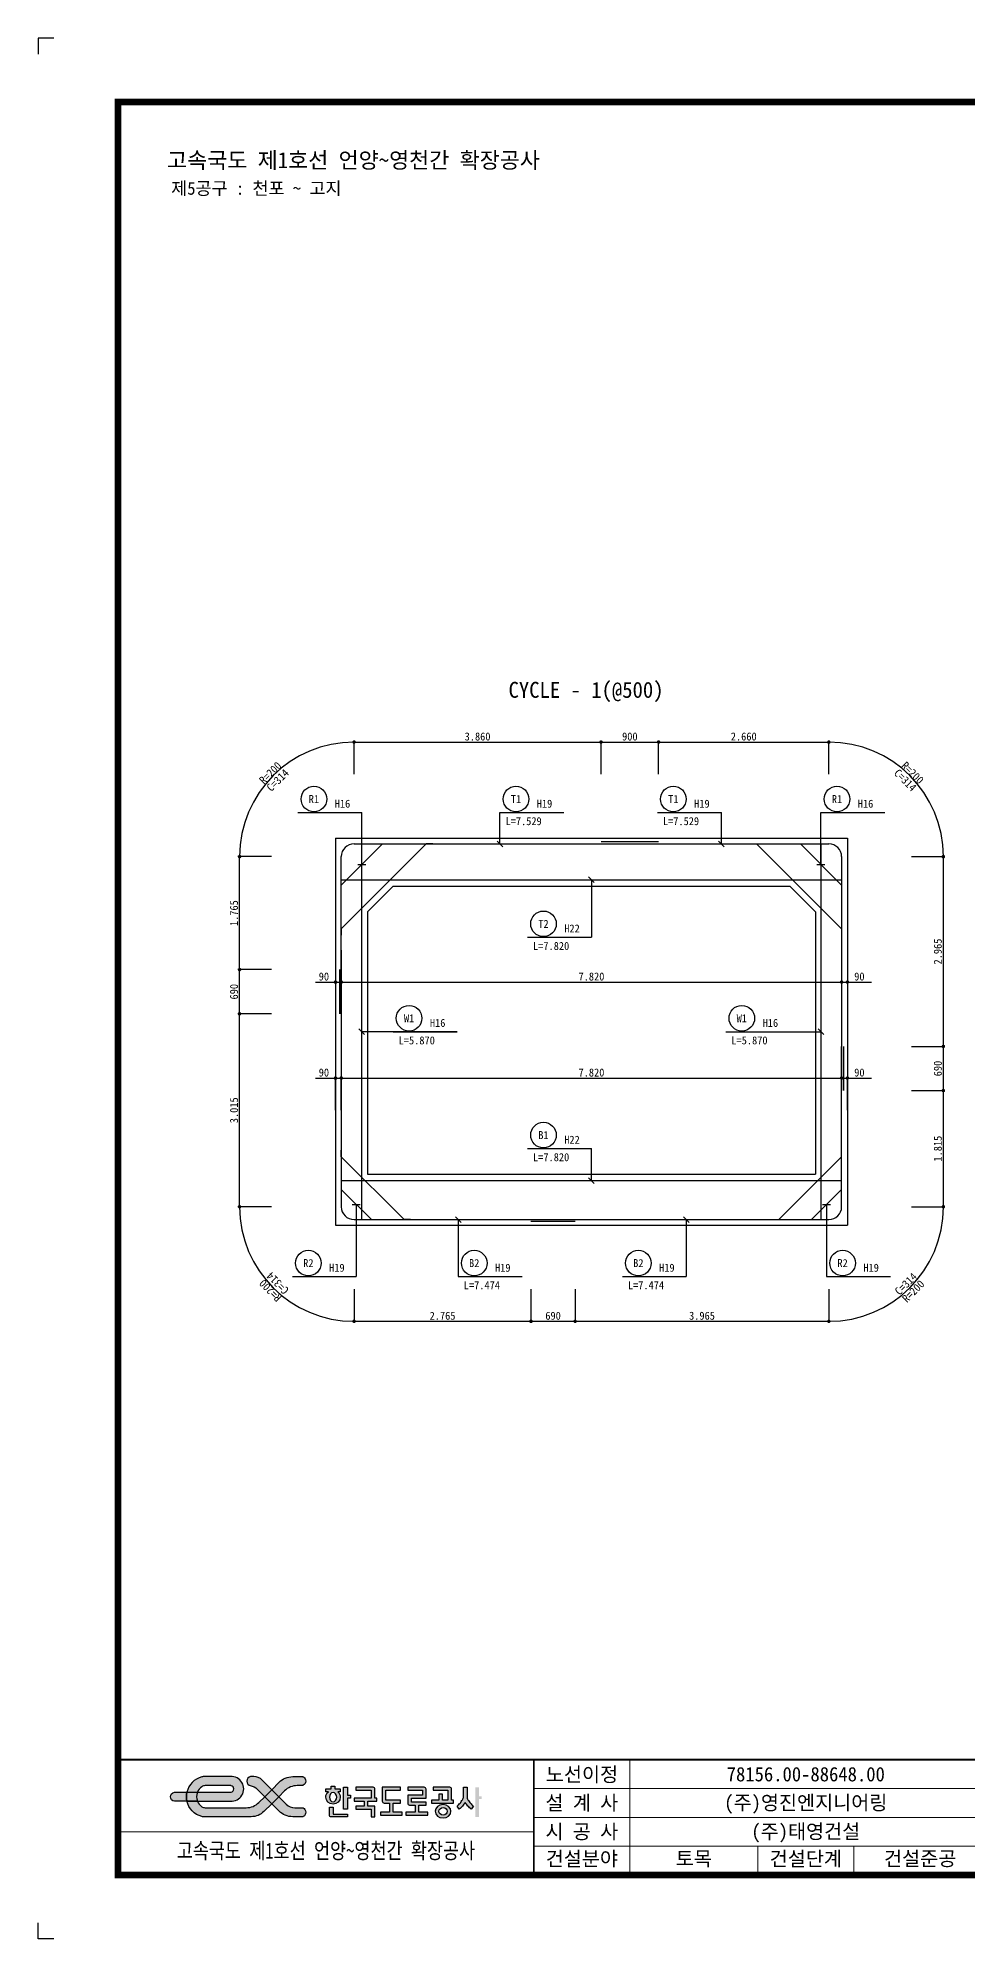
# Model space of a CAD drawing. Header units: millimetres. Extents: x 1373009 to 1415059, y -27555 to 2145.
# Drawn here: x 1373009 to 1387544, y -27555 to 2145 of the extents above; entities that cross this region are included whole.
import ezdxf
from ezdxf.enums import TextEntityAlignment as Align

# ---------------------------------------------------------------- set-up
doc = ezdxf.new("R2010")
doc.units = ezdxf.units.MM
for name, color, linetype in [('CS-CONC-MAJR', 4, 'Continuous'), ('CS-DIML', 1, 'Continuous'), ('CS-DIMT', 3, 'Continuous'), ('CS-MISC', 3, 'Continuous'), ('CS-RBAR-EREC', 6, 'Continuous'), ('CS-RBAR-MAJR', 6, 'Continuous'), ('CS-SYMB-LIN3', 1, 'Continuous'), ('CS-TEXT', 3, 'Continuous'), ('CX-BORD', 3, 'Continuous'), ('CX-BORD-LIN1', 4, 'Continuous'), ('CX-BORD-LIN2', 3, 'Continuous'), ('CX-BORD-TEX2', 7, 'Continuous'), ('CX-BORD-TEX3', 6, 'Continuous'), ('CX-MISC', 2, 'Continuous')]:
    doc.layers.add(name, color=color, linetype=linetype)
doc.styles.add('A_STANDARD', font='DotumChe.ttf')
doc.styles.add('HY울L', font='DotumChe.ttf')
doc.styles.add('TB_TEXT', font='DotumChe.ttf')
doc.styles.add('TB_WMTXT', font='DotumChe.ttf')

# ---------------------------------------------------------------- blocks, each defined once
blk = doc.blocks.new('CXGLOGO-EX흑백')
h = blk.add_hatch(color=256)
h.paths.add_polyline_path([(12.62751094235613, 2.929722186557417), (13.9368577347384, 2.929722186557417, 0.1307849617648099), (14.19642449557114, 2.998798575681949, 0.5686079760781465), (14.23263349965494, 5.183221859397701, 0.1392232935838704), (13.9581907729968, 5.261149990701703), (11.43317010715378, 5.261149990701703, 0.1989123673796241), (7.88820811080587, 3.792778653716674), (5.962135003345992, 1.866705546256785), (7.789912781123938, 0.03892776847906987), (9.30410907077998, 1.553124058134753, -0.198912367379616)])
h.paths.add_polyline_path([(5.962135003346347, -1.78885000929877), (4.134357225567967, 0.03892776847900947), (2.638733131771026, -1.456696325318649, -0.1989123673796836), (-0.684668739806078, -2.833294453742262), (-11.36204881219041, -2.833294453742742, -0.149968192877195), (-12.240743962647, -2.563678008654669, -0.1491631919188299), (-13.39334849004342, -1.136072231520988), (-16.10175388554254, -1.136072231520988, 0.2784029190241507), (-12.27306911128629, -5.129271465237487, 0.06593867059308692), (-11.86520449236982, -5.183294453743216), (0.6208868157490102, -5.183294453742739, 0.198912367379658), (3.944288687325745, -3.806696325319599)])
h.paths.add_polyline_path([(-16.10175388554255, 1.213927768479007), (-19.36564277443144, 1.213927768479007, 0.8888888888888873), (-19.36564277443144, -1.136072231520991), (-16.10175388554254, -1.136072231520988, -0.1111111111111106)])
h.paths.add_polyline_path([(-11.36204881233854, 2.911149990701738), (-4.683161640971832, 2.911149990701997, -0.05755858726109904), (-4.564116577129639, 2.897400306733786, -0.792918256256352), (-4.564116577139849, 1.227677452445754, -0.05755858725611351), (-4.683161640971733, 1.21392776847901), (-13.39334849004398, 1.213927768479618, 0.1939147573995261), (-13.39334849004318, -1.136072231520991), (-4.743420552209216, -1.136072231520991, 1.071754271161691), (-4.743420552209216, 5.261149990701231), (-11.86520449236982, 5.261149990702183, 0.06593867059316338), (-12.27306911128352, 5.207127002196302, 0.2784029190242539), (-16.10175388554237, 1.21392776847981), (-13.39334849004398, 1.213927768479621, -0.1491631919192471), (-12.2407439626433, 2.641533545616181, -0.1499681928522188)])
h = blk.add_hatch(color=256)
h.paths.add_polyline_path([(3.485422644516419, 4.34341790508612, 0.1989123673796671), (1.269821396798442, 5.261149990701703), (0.4788016700130058, 5.261149990701703, 0.8338075771048155), (0.3771781799719207, 2.929722186557356, -0.177326263149743), (2.179867088961466, 1.993417905085643), (4.134357225568095, 0.03892776847887802), (5.962135003345992, 1.866705546256789)])
h.paths.add_polyline_path([(9.744402917729097, -1.915562368126679), (7.789912781123888, 0.03892776847899881), (5.96213500334634, -1.788850009298766), (7.888208110807184, -3.714923116759131, 0.198912367379553), (11.43317010715388, -5.183294453743692), (13.93853492596422, -5.183294453744644, 0.1292187291636897), (14.19530503372277, -5.115808595962658, 0.6043190588004438), (14.12747900538948, -2.886014569746202, 0.1137896329467328), (13.89882244722792, -2.833294453742262), (11.96000416544708, -2.833294453742262, -0.1989123673796783)])
h = blk.add_hatch(color=256)
h.paths.add_polyline_path([(5.962135003345985, 1.866705546256785), (4.134357225568095, 0.03892776847887802), (5.962135003346347, -1.788850009298773), (7.789912781123952, 0.03892776847906987)])
h.paths.add_polyline_path([(-13.39334849004398, 1.213927768479621), (-16.10175388554237, 1.21392776847981, 0.1111111111111885), (-16.10175388554254, -1.136072231520988), (-13.39334849004318, -1.136072231520988, -0.1939147573995261)])
h = blk.add_hatch(color=256)
edge = h.paths.add_edge_path()
edge.add_line((55.90553287691766, 2.4960983163664), (56.85552189184581, 2.496098316366446))
edge.add_line((56.85552189184581, 2.496098316366446), (56.85552189184592, 0.09215457618536149))
edge.add_arc((58.53363057762468, 0.09215457618543929), 1.67810868577876, 180.0000000000026, 195.4083540198517)
edge.add_arc((58.47394244906948, 0.07570436294137084), 1.61619517993231, 195.408354019852, 211.4069923032628)
edge.add_arc((62.72740815851297, 2.672743468727949), 6.599826652904244, 211.4069923032628, 220.884619074014)
edge.add_arc((62.65632922919535, 2.61120635935723), 6.505810537144002, 220.8846190740139, 230.4986055729279)
edge.add_line((58.51800266797031, -2.408736271577236), (57.94523708654083, -3.232545142195342))
edge.add_arc((62.63997685430596, 2.476487192741993), 7.39145666891144, 221.3708019331366, 230.5683267651548, ccw=False)
edge.add_arc((62.86124072826939, 2.671717853347373), 7.686537407580804, 212.5283811307898, 221.3728192081766, ccw=False)
edge.add_arc((49.89982302886737, 2.671711092267167), 7.686526193707074, 318.6271743273925, 327.471625333613, ccw=False)
edge.add_arc((50.12107005378402, 2.476495324059812), 7.391467942165787, 309.4316802638517, 318.62919103786044, ccw=False)
edge.add_line((54.81581768222331, -3.232545142194404), (54.24305210079449, -2.408736271575762))
edge.add_arc((50.16623946446956, 2.548189157142523), 6.418061309895114, 309.4355142588529, 319.1812610942183)
edge.add_arc((49.96136727208684, 2.72553903169074), 6.689032726803259, 319.1787201534786, 328.529668469246)
edge.add_arc((54.2901842034738, 0.07437455166653684), 1.612880450692433, 328.5764598147939, 344.6081938620856)
edge.add_arc((54.23147034857182, 0.09160721386742313), 1.674062617830531, 344.5729121819099, 360.0187337982126)
edge.add_line((55.90553287691779, 0.09215457618600098), (55.90553287691779, 2.4960983163664))
edge = h.paths.add_edge_path()
edge.add_arc((22.07066925838875, -0.0960583075494551), 1.77276644383517, 0.3446861390323761, 51.806537556943795, ccw=False)
edge.add_arc((21.98752086475434, -0.03643316846145372), 1.856528462969702, 268.6390132932114, 358.4888194230754, ccw=False)
edge.add_arc((21.89882706649707, -0.03696230538111067), 1.856011500010981, 181.4952613076245, 271.3769059760447, ccw=False)
edge.add_arc((21.81624874840013, -0.0960910072229415), 1.772833459952195, 128.1945062452658, 179.6542700587555, ccw=False)
edge.add_line((20.72004724334094, 1.297207502441104), (20.04344756338069, 1.297207502441104))
edge.add_line((20.04344756338069, 1.297207502441104), (20.04344756338068, 2.108874533108121))
edge.add_line((20.04344756338068, 2.108874533108121), (21.46843108577289, 2.108874533108121))
edge.add_line((21.46843108577289, 2.108874533108121), (21.4684310857729, 2.754247505206038))
edge.add_line((21.4684310857729, 2.754247505206038), (22.41842010070103, 2.754247505206038))
edge.add_line((22.41842010070103, 2.754247505206038), (22.41842010070103, 2.108874533108121))
edge.add_line((22.41842010070103, 2.108874533108121), (23.84340362309323, 2.108874533108121))
edge.add_line((23.84340362309323, 2.108874533108121), (23.84340362309322, 1.297207502441104))
edge.add_line((23.84340362309322, 1.297207502441104), (23.16680394313298, 1.297207502441104))
h.paths.add_polyline_path([(60.65547795155814, 0.172755616815305), (60.65547795155814, -0.601691949703131), (59.94298619036236, -0.601691949703131), (59.94298619036248, -5.248377348808134), (58.99299717543421, -5.248377348808617), (58.99299717543411, 2.496098316366869), (59.94298619036225, 2.496098316366869), (59.94298619036236, 0.172755616815305)])
edge = h.paths.add_edge_path()
edge.add_line((48.0681235037611, 2.496098316365892), (48.0681235037611, 1.72165074984937))
edge.add_line((48.0681235037611, 1.72165074984937), (51.86807956347353, 1.72165074984937))
edge.add_line((51.86807956347353, 1.72165074984937), (51.86807956347343, -0.8598411385413627))
edge.add_line((51.86807956347343, -0.8598411385413627), (50.44309604108143, -0.8598411385423006))
edge.add_line((50.44309604108143, -0.8598411385423006), (50.44309604108143, 0.6890539944927028))
edge.add_line((50.44309604108143, 0.6890539944927028), (49.4931070261532, 0.6890539944927028))
edge.add_line((49.4931070261532, 0.6890539944927028), (49.49310702615358, -0.8598411385418245))
edge.add_line((49.49310702615358, -0.8598411385418245), (47.59312899629693, -0.8598411385418281))
edge.add_line((47.59312899629693, -0.8598411385418281), (47.59312899629681, -1.634288705059802))
edge.add_line((47.59312899629681, -1.634288705059802), (53.29306308586574, -1.634288705059802))
edge.add_line((53.29306308586574, -1.634288705059802), (53.29306308586574, -0.8598411385413627))
edge.add_line((53.29306308586574, -0.8598411385413627), (52.81806857840155, -0.8598411385413236))
edge.add_line((52.81806857840155, -0.8598411385413236), (52.81806857840178, 1.979799938688487))
edge.add_arc((52.26887129235888, 1.979799938688532), 0.5491972860428973, 359.9999999999953, 400.6008038990672)
edge.add_arc((52.34038266447658, 2.041094338003921), 0.4550119382992583, 40.60080389906705, 89.66109212214847)
edge.add_line((52.3430740709377, 2.496098316366869), (48.0681235037611, 2.496098316367497))
edge = h.paths.add_edge_path()
edge.add_line((41.41820039926384, 2.496098316366869), (41.41820039926394, 1.721650749848898))
edge.add_line((41.41820039926394, 1.721650749848898), (45.21815645897638, 1.721650749848898))
edge.add_line((45.21815645897638, 1.721650749848898), (45.21815645897638, 0.4309048056535367))
edge.add_line((45.21815645897638, 0.4309048056535367), (41.41820039926384, 0.4309048056535367))
edge.add_line((41.41820039926384, 0.4309048056535367), (41.41820039926394, -1.634288705060271))
edge.add_arc((41.96739768530686, -1.634288705060244), 0.5491972860429257, 180.0000000000029, 220.6008038990638)
edge.add_arc((41.89588631318916, -1.695583104375644), 0.4550119382992751, 220.6008038990626, 269.6610921221458)
edge.add_line((41.89319490672801, -2.150587082738607), (43.31817842912, -2.150587082738607))
edge.add_line((43.31817842912, -2.150587082738607), (43.31817842912011, -3.957631404610424))
edge.add_line((43.31817842912011, -3.957631404610424), (40.94320589179998, -3.957631404610424))
edge.add_line((40.94320589179998, -3.957631404610424), (40.94320589179998, -4.732078971128871))
edge.add_line((40.94320589179998, -4.732078971128871), (46.64313998136879, -4.732078971128871))
edge.add_line((46.64313998136879, -4.732078971128871), (46.64313998136893, -3.957631404610897))
edge.add_line((46.64313998136893, -3.957631404610897), (44.26816744404802, -3.957631404609955))
edge.add_line((44.26816744404802, -3.957631404609955), (44.26816744404758, -2.150587082738607))
edge.add_line((44.26816744404758, -2.150587082738607), (46.1681454739045, -2.150587082738134))
edge.add_line((46.1681454739045, -2.150587082738134), (46.1681454739045, -1.376139516220633))
edge.add_line((46.1681454739045, -1.376139516220633), (42.36818941419209, -1.376139516220164))
edge.add_line((42.36818941419209, -1.376139516220164), (42.36818941419209, -0.3435427608644339))
edge.add_line((42.36818941419209, -0.3435427608644339), (46.1681454739045, -0.343542760863965))
edge.add_line((46.1681454739045, -0.343542760863965), (46.16814547390462, 1.979799938688512))
edge.add_arc((45.6189481878617, 1.979799938688539), 0.5491972860429115, 359.9999999999972, 400.6008038990619)
edge.add_arc((45.69045955997943, 2.041094338003941), 0.4550119382992425, 40.60080389906198, 89.6610921221449)
edge.add_line((45.69315096644058, 2.496098316366872), (41.41820039926384, 2.496098316366869))
edge = h.paths.add_edge_path()
edge.add_line((39.51822236940757, 2.496098316366869), (34.76827729476689, 2.496098316366869))
edge.add_line((34.76827729476689, 2.496098316366869), (34.76827729476689, -1.117990327381936))
edge.add_arc((35.31747458080942, -1.117990327381935), 0.5491972860425349, 180, 220.6008038990902)
edge.add_arc((35.24596320869247, -1.179284726696737), 0.4550119382998447, 220.60080389909, 269.6610921221131)
edge.add_line((35.24327180223106, -1.634288705060271), (36.66825532462316, -1.634288705060342))
edge.add_line((36.66825532462316, -1.634288705060342), (36.66825532462363, -3.957631404610424))
edge.add_line((36.66825532462363, -3.957631404610424), (34.29328278730304, -3.957631404610897))
edge.add_line((34.29328278730304, -3.957631404610897), (34.29328278730291, -4.732078971128871))
edge.add_line((34.29328278730291, -4.732078971128871), (39.99321687687187, -4.732078971129809))
edge.add_line((39.99321687687187, -4.732078971129809), (39.99321687687187, -3.957631404610897))
edge.add_line((39.99321687687187, -3.957631404610897), (37.61824433955118, -3.957631404610794))
edge.add_line((37.61824433955118, -3.957631404610794), (37.61824433955128, -1.634288705060271))
edge.add_line((37.61824433955128, -1.634288705060271), (39.5182223694077, -1.634288705059802))
edge.add_line((39.5182223694077, -1.634288705059802), (39.51822236940779, -0.8598411385423006))
edge.add_line((39.51822236940779, -0.8598411385423006), (35.71826630969503, -0.8598411385423006))
edge.add_line((35.71826630969503, -0.8598411385423006), (35.71826630969503, 1.721650749848898))
edge.add_line((35.71826630969503, 1.721650749848898), (39.51822236940745, 1.72165074984937))
edge.add_line((39.51822236940745, 1.72165074984937), (39.51822236940745, 2.496098316366869))
edge = h.paths.add_edge_path()
edge.add_line((31.9183102499825, -5.248377348808617), (32.86829926491062, -5.248377348808617))
edge.add_line((32.86829926491062, -5.248377348808617), (32.86829926491062, -2.408736271577304))
edge.add_line((32.86829926491062, -2.408736271577304), (30.96832123505435, -2.408736271577304))
edge.add_line((30.96832123505435, -2.408736271577304), (30.96832123505409, -1.117990327381936))
edge.add_line((30.96832123505409, -1.117990327381936), (33.34329377237469, -1.117990327381936))
edge.add_line((33.34329377237469, -1.117990327381936), (33.34329377237468, -0.343542760863965))
edge.add_line((33.34329377237468, -0.343542760863965), (32.86829926491062, -0.343542760863965))
edge.add_line((32.86829926491062, -0.343542760863965), (32.86829926491062, 1.979799938688512))
edge.add_arc((32.31910197886764, 1.979799938688512), 0.5491972860429826, 359.9999999999999, 400.6008038990593)
edge.add_arc((32.39061335098545, 2.041094338003989), 0.4550119382991955, 40.60080389905918, 89.66109212214754)
edge.add_line((32.39330475744659, 2.496098316366872), (27.88085693653791, 2.496098316366869))
edge.add_line((27.88085693653791, 2.496098316366869), (27.8808569365377, 1.721650749848898))
edge.add_line((27.8808569365377, 1.721650749848898), (31.9183102499825, 1.72165074984937))
edge.add_line((31.9183102499825, 1.72165074984937), (31.9183102499825, -0.343542760863965))
edge.add_line((31.9183102499825, -0.343542760863965), (27.40586242907364, -0.343542760863965))
edge.add_line((27.40586242907364, -0.343542760863965), (27.40586242907364, -1.11799032738147))
edge.add_line((27.40586242907364, -1.11799032738147), (30.01833222012621, -1.117990327381936))
edge.add_line((30.01833222012621, -1.117990327381936), (30.01833222012621, -2.408736271577773))
edge.add_line((30.01833222012621, -2.408736271577773), (27.88085693653782, -2.408736271577773))
edge.add_line((27.88085693653782, -2.408736271577773), (27.88085693653781, -3.183183838095275))
edge.add_line((27.88085693653781, -3.183183838095275), (31.9183102499825, -3.183183838095275))
edge.add_line((31.9183102499825, -3.183183838095275), (31.9183102499825, -5.248377348808617))
edge = h.paths.add_edge_path()
edge.add_line((25.7433816529495, -5.248377348808617), (21.46843108577295, -5.248377348808141))
edge.add_arc((21.468431085773, -4.799179719589938), 0.4491976292182027, 220.2618960212232, 269.9999999999932, ccw=False)
edge.add_arc((21.55155841230061, -4.728777609424231), 0.5581315978937866, 180.3389078778467, 220.2618960212236, ccw=False)
edge.add_arc((195.5622497713534, -3.699482215773768), 174.5718671369681, 179.6610921221531, 180.3389078778465, ccw=False)
edge.add_line((20.99343657830883, -2.66688546041647), (21.94342559323697, -2.66688546041647))
edge.add_line((21.94342559323697, -2.66688546041647), (21.94342559323697, -4.473929782290639))
edge.add_line((21.94342559323697, -4.473929782290639), (25.7433816529495, -4.473929782290639))
edge.add_line((25.7433816529495, -4.473929782290639), (25.7433816529495, -5.248377348808617))
edge = h.paths.add_edge_path(flags=16)
edge.add_ellipse((50.60385872541271, -3.769494308227308), major_axis=(-1.110875729177891, 2.868103891292178e-14), ratio=0.8665097612807381, start_angle=0, end_angle=360)
edge = h.paths.add_edge_path()
edge.add_ellipse((50.60385872364095, -3.769494308227308), major_axis=(2.060740712415878, 5.91535299055294e-14), ratio=0.8429164421096037, start_angle=0, end_angle=360, ccw=False)
h.paths.add_polyline_path([(26.4558734141455, 0.4309048056535367), (26.4558734141455, -0.343542760863965), (25.74338165294929, -0.343542760863965), (25.7433816529494, -3.183183838095275), (24.67464401115513, -3.183183838094806), (24.67464401115513, 2.496098316366869), (25.7433816529494, 2.496098316366869), (25.7433816529495, 0.4309048056535367)])
edge = h.paths.add_edge_path(flags=16)
edge.add_ellipse((21.94342559323697, -0.08539357202479891), major_axis=(7.44215483547632e-15, 1.223429116448234), ratio=0.7764969806228509, start_angle=0, end_angle=360, ccw=False)
for points in [[(-11.36204881219097, 2.911149990702945, 0.149968192828432), (-12.24074396240013, 2.64153354578092, 0.1491631919431257), (-13.39334849004398, 1.213927768479618, 0.1939147573995262), (-13.39334849004318, -1.136072231520991), (-4.743420552209216, -1.136072231520991, 1.071754271161691), (-4.743420552209216, 5.261149990701231), (-11.86520449236982, 5.261149990702183, 0.06593867059316338), (-12.27306911128352, 5.207127002196302, 0.2784029190242541), (-16.10175388554237, 1.213927768479806), (-13.39334849004398, 1.213927768479618), (-4.683161640971733, 1.21392776847901, 0.0575585872562081), (-4.564116577139657, 1.227677452445796, 0.7929182562611419), (-4.564116577139643, 2.897400306736131, 0.05755858725616377), (-4.683161640971832, 2.911149990701997), (-11.36204881234111, 2.911149990701738)], [(0.3771781799714518, 2.929722186557417, -0.1773262631497835), (2.179867088961458, 1.993417905085646), (4.134357225568095, 0.03892776847887802), (5.962135003345992, 1.866705546256785), (3.485422644516419, 4.34341790508612, 0.1989123673796582), (1.269821396798548, 5.261149990701703), (0.4788016700130058, 5.261149990701703, 0.8714196092937034), (0.4788016700130058, 2.911149990701706)], [(23.16680394313298, 1.297207502441104, -0.228396255599462), (23.84340362309322, -0.0853935720248451, -0.4134459869151131), (21.94342559323628, -1.892437893898972, -0.4136086650538482), (20.04344756338071, -0.08539357202475273, -0.2283866715627258), (20.72004724334094, 1.297207502441104), (20.04344756338069, 1.297207502441104), (20.04344756338068, 2.108874533108121), (21.46843108577289, 2.108874533108121), (21.4684310857729, 2.754247505206038), (22.41842010070103, 2.754247505206038), (22.41842010070103, 2.108874533108121), (23.84340362309323, 2.108874533108121), (23.84340362309322, 1.297207502441104), (23.16680394313298, 1.297207502441104)], [(31.9183102499825, -5.248377348808617), (32.86829926491062, -5.248377348808617), (32.86829926491062, -2.408736271577304), (30.96832123505435, -2.408736271577304), (30.96832123505409, -1.117990327381936), (33.34329377237469, -1.117990327381936), (33.34329377237468, -0.343542760863965), (32.86829926491062, -0.343542760863965), (32.86829926491062, 1.979799938688512, 0.1790312441150617), (32.73608670557006, 2.337209223254376, 0.2173967572259796), (32.39330475744659, 2.496098316366872), (27.88085693653791, 2.496098316366869), (27.8808569365377, 1.721650749848898), (31.9183102499825, 1.72165074984937), (31.9183102499825, -0.343542760863965), (27.40586242907364, -0.343542760863965), (27.40586242907364, -1.11799032738147), (30.01833222012621, -1.117990327381936), (30.01833222012621, -2.408736271577773), (27.88085693653782, -2.408736271577773), (27.88085693653781, -3.183183838095275), (31.9183102499825, -3.183183838095275), (31.9183102499825, -5.248377348808617)], [(39.51822236940757, 2.496098316366869), (34.76827729476689, 2.496098316366869), (34.76827729476689, -1.117990327381936, 0.179031244115201), (34.90048985410753, -1.475399611947733, 0.2173967572256811), (35.24327180223106, -1.634288705060271), (36.66825532462316, -1.634288705060342), (36.66825532462363, -3.957631404610424), (34.29328278730304, -3.957631404610897), (34.29328278730291, -4.732078971128871), (39.99321687687187, -4.732078971129809), (39.99321687687187, -3.957631404610897), (37.61824433955118, -3.957631404610794), (37.61824433955128, -1.634288705060271), (39.5182223694077, -1.634288705059802), (39.51822236940779, -0.8598411385423006), (35.71826630969503, -0.8598411385423006), (35.71826630969503, 1.721650749848898), (39.51822236940745, 1.72165074984937), (39.51822236940745, 2.496098316366869)], [(41.41820039926384, 2.496098316366869), (41.41820039926394, 1.721650749848898), (45.21815645897638, 1.721650749848898), (45.21815645897638, 0.4309048056535367), (41.41820039926384, 0.4309048056535367), (41.41820039926394, -1.634288705060271, 0.1790312441150686), (41.55041295860451, -1.991697989626104, 0.2173967572259559), (41.89319490672801, -2.150587082738607), (43.31817842912, -2.150587082738607), (43.31817842912011, -3.957631404610424), (40.94320589179998, -3.957631404610424), (40.94320589179998, -4.732078971128871), (46.64313998136879, -4.732078971128871), (46.64313998136893, -3.957631404610897), (44.26816744404802, -3.957631404609955), (44.26816744404758, -2.150587082738607), (46.1681454739045, -2.150587082738134), (46.1681454739045, -1.376139516220633), (42.36818941419209, -1.376139516220164), (42.36818941419209, -0.3435427608644339), (46.1681454739045, -0.343542760863965), (46.16814547390462, 1.979799938688512, 0.1790312441150869), (46.03593291456406, 2.337209223254376, 0.2173967572259547), (45.69315096644058, 2.496098316366872), (41.41820039926384, 2.496098316366869)], [(48.0681235037611, 2.496098316365892), (48.0681235037611, 1.72165074984937), (51.86807956347353, 1.72165074984937), (51.86807956347343, -0.8598411385413627), (50.44309604108143, -0.8598411385423006), (50.44309604108143, 0.6890539944927028), (49.4931070261532, 0.6890539944927028), (49.49310702615358, -0.8598411385418245), (47.59312899629693, -0.8598411385418281), (47.59312899629681, -1.634288705059802), (53.29306308586574, -1.634288705059802), (53.29306308586574, -0.8598411385413627), (52.81806857840155, -0.8598411385413236), (52.81806857840178, 1.979799938688487, 0.179031244115118), (52.68585601906119, 2.337209223254398, 0.2173967572259479), (52.3430740709377, 2.496098316366869), (48.0681235037611, 2.496098316367497)], [(55.90553287691766, 2.4960983163664), (56.85552189184581, 2.496098316366446), (56.85552189184592, 0.09215457618536149, 0.0673331086834034), (56.9158386985025, -0.3537133382605546, 0.06992084128346215), (57.09454053805489, -0.7665172394446813, 0.04137753804791307), (57.73774645661189, -1.647093096347959, 0.04197355301566234), (58.51800266797031, -2.408736271577236), (57.94523708654083, -3.232545142195342, -0.04015333159213054), (57.09307314020015, -2.408744723435024, -0.0386103102765588), (56.38052738438178, -1.461466375851227, -0.03861036677333588), (55.66798162856324, -2.408744723434765, -0.04015327015359547), (54.81581768222331, -3.232545142194404), (54.24305210079449, -2.408736271575762, 0.04254949277045509), (55.0233083121517, -1.64709309634749, 0.04082386527700423), (55.66651423070869, -0.7665172394442124, 0.07006595625911516), (55.8452160702611, -0.3537133382600786, 0.06749733491456367), (55.90553287691779, 0.09215457618600098), (55.90553287691779, 2.4960983163664)], [(25.7433816529495, -5.248377348808617), (21.46843108577295, -5.248377348808141, -0.22049606497067), (21.12564913764939, -5.089488255695642, -0.1759805261046493), (20.99343657830882, -4.732078971129866, -0.002957537787864401), (20.99343657830883, -2.66688546041647), (21.94342559323697, -2.66688546041647), (21.94342559323697, -4.473929782290639), (25.7433816529495, -4.473929782290639), (25.7433816529495, -5.248377348808617)]]:
    blk.add_lwpolyline(points, format="xyb")
for points in [[(14.19642449558027, 2.998798575687182, -0.1307849617699337), (13.9368577347384, 2.929722186557417), (12.62751094235613, 2.929722186557417, 0.1989123673796159), (9.30410907077998, 1.553124058134753), (7.789912781123881, 0.03892776847900592), (5.962135003346269, 1.866705546257062), (7.88820811080587, 3.792778653716674, -0.198912367379624), (11.43317010715378, 5.261149990701703), (13.9581907729968, 5.261149990701703, -0.1392232934978381), (14.23263349950496, 5.183221859490345, -0.5686079761212879)], [(-19.36564277443144, -1.136072231520991, -0.8888888888888888), (-19.36564277443144, 1.213927768479007), (-16.10175388554255, 1.213927768479007, 0.1111111111111495), (-16.10175388554254, -1.136072231520988)], [(-16.10175388554237, 1.21392776847981), (-13.39334849004398, 1.213927768479621, 0.1939147573995262), (-13.39334849004318, -1.136072231520988), (-16.10175388554254, -1.136072231520988, -0.1111111111111495)], [(5.962135003346347, -1.78885000929877), (3.944288687325745, -3.806696325319599, -0.198912367379658), (0.6208868157490102, -5.183294453742739), (-11.86520449236982, -5.183294453743216, -0.0659386705931795), (-12.27306911128685, -5.129271465237338, -0.2784029190241215), (-16.10175388554254, -1.136072231520991), (-13.39334849004342, -1.136072231520991, 0.1491631919431261), (-12.24074396239957, -2.563678008822297, 0.1499681928284316), (-11.36204881219041, -2.833294453742742), (-0.684668739806078, -2.833294453742262, 0.1989123673796836), (2.638733131771026, -1.456696325318649), (4.134357225567967, 0.03892776847900947)], [(7.789912781123881, 0.03892776847900592), (9.744402917729097, -1.915562368126679, 0.1989123673796783), (11.96000416544708, -2.833294453742262), (13.89882244722792, -2.833294453742262, -0.1137896330351633), (14.12747900555343, -2.886014569826049, -0.6043190587532347), (14.19530503371573, -5.115808595966634, -0.1292187291597539), (13.93853492596422, -5.183294453744644), (11.43317010715388, -5.183294453743692, -0.198912367379553), (7.888208110807184, -3.714923116759131), (5.962135003346347, -1.78885000929877)]]:
    blk.add_lwpolyline(points, format="xyb", close=True)
blk.add_lwpolyline([(5.962135003345992, 1.866705546256785), (7.789912781123945, 0.03892776847906987), (5.962135003346347, -1.78885000929877), (4.134357225568095, 0.03892776847887802), (5.962135003345992, 1.866705546256785)])
blk.add_lwpolyline([(26.4558734141455, 0.4309048056535367), (26.4558734141455, -0.343542760863965), (25.74338165294929, -0.343542760863965), (25.7433816529494, -3.183183838095275), (24.67464401115513, -3.183183838094806), (24.67464401115513, 2.496098316366869), (25.7433816529494, 2.496098316366869), (25.7433816529495, 0.4309048056535367)], close=True)
at = {"extrusion": (0, 0, -1)}
blk.add_ellipse((21.94342559323697, -0.08539357202479891), major_axis=(7.44215483547632e-15, 1.223429116448234), ratio=0.7764969806228509, start_param=3.141592653589785, end_param=9.424777960769372, dxfattribs=at)
blk.add_ellipse((50.60385872364095, -3.769494308227308), major_axis=(2.060740712415878, 5.91535299055294e-14), ratio=0.8429164421096037, dxfattribs=at)
blk.add_ellipse((50.60385872541271, -3.769494308227308), major_axis=(-1.110875729177891, 2.868103891292178e-14), ratio=0.8665097612807381)
blk = doc.blocks.new('CXBLKA1-KHCA')
at = {"layer": 'CX-BORD-LIN1', "const_width": 0.4000000000001137}
blk.add_lwpolyline([(808.146075513037, 1279.539204905498), (648.9460755129918, 1279.539204905499), (648.9460755129918, 1390.33920490553), (808.146075513037, 1390.33920490553)], close=True, dxfattribs=at)
at = {"layer": 'CX-BORD-LIN1'}
for points, const_width in [([(808.146075513037, 1286.739204905501), (648.9460755129918, 1286.7392049055)], 0.1200000000000341), ([(674.9460755129992, 1279.539204905499), (674.9460755129992, 1286.739204905501)], 0.1200000000000341), ([(680.9460755130009, 1279.539204905499), (680.9460755130009, 1286.739204905501)], 0.06000000000001705)]:
    blk.add_lwpolyline(points, dxfattribs=dict(at, const_width=const_width))
at = {"layer": 'CX-BORD-LIN2', "const_width": 0.06000000000001705}
for points in [[(702.9460755130071, 1284.9392049055), (674.9460755129992, 1284.9392049055)], [(702.9460755130071, 1283.1392049055), (674.9460755129992, 1283.1392049055)], [(674.9460755129992, 1282.239204905499), (648.9460755129918, 1282.239204905499)], [(702.9460755130071, 1281.339204905499), (674.9460755129992, 1281.339204905499)], [(688.9460755130032, 1279.539204905499), (688.9460755130032, 1281.339204905499)], [(694.9460755130049, 1279.539204905499), (694.9460755130049, 1281.339204905499)]]:
    blk.add_lwpolyline(points, dxfattribs=at)
at = {"layer": 'CX-MISC'}
for points in [[(644.9456755089922, 1394.339204905531), (643.9460755129903, 1394.339204905531), (643.9460755129903, 1393.339604909529)], [(644.9456755089923, 1275.539204905498), (643.9460755129903, 1275.539204905498), (643.9460755129903, 1276.5388049015)]]:
    blk.add_lwpolyline(points, dxfattribs=at)
at = {"layer": 'CX-MISC', "xscale": 0.2400000000001228, "yscale": 0.2400000000001228, "zscale": 0.2000000000000568}
blk.add_blockref('CXGLOGO-EX흑백', (657.1243224314161, 1284.422337873717), dxfattribs=at)
at = {"layer": 'CX-BORD-LIN1', "style": 'TB_TEXT'}
for tag, height, p in [('TR_RNUM5', 0.6000000000001705, (705.9670988366472, 1286.066517571373)), ('TR_RDAT5', 0.700000000000199, (712.4460755130099, 1286.1392049055)), ('TR_DGN5', 0.700000000000199, (739.1697663565694, 1286.1392049055)), ('TR_CHK5', 0.700000000000199, (747.1697663565717, 1286.1392049055)), ('TR_APP5', 0.700000000000199, (755.169766356574, 1286.139204905501)), ('TR_RNUM4', 0.6000000000001705, (705.9670988366472, 1284.866517571373)), ('TR_RDAT4', 0.700000000000199, (712.4460755130099, 1284.9392049055)), ('TR_DGN4', 0.700000000000199, (739.1697663565694, 1284.9392049055)), ('TR_CHK4', 0.700000000000199, (747.1697663565717, 1284.9392049055)), ('TR_APP4', 0.700000000000199, (755.169766356574, 1284.9392049055)), ('TR_RNUM3', 0.6000000000001705, (705.9670988366472, 1283.666517571373)), ('TR_RDAT3', 0.700000000000199, (712.4460755130099, 1283.7392049055)), ('TR_DGN3', 0.700000000000199, (739.1697663565694, 1283.7392049055)), ('TR_CHK3', 0.700000000000199, (747.1697663565717, 1283.7392049055)), ('TR_APP3', 0.700000000000199, (755.169766356574, 1283.7392049055)), ('TR_RNUM2', 0.6000000000001705, (705.9670988366472, 1282.466517571372)), ('TR_RDAT2', 0.700000000000199, (712.4460755130099, 1282.5392049055)), ('TR_DGN2', 0.700000000000199, (739.1697663565694, 1282.5392049055)), ('TR_CHK2', 0.700000000000199, (747.1697663565717, 1282.5392049055)), ('TR_APP2', 0.700000000000199, (755.169766356574, 1282.5392049055)), ('TR_RNUM1', 0.6000000000001705, (705.9670988366472, 1281.266517571372)), ('TR_RDAT1', 0.700000000000199, (712.4460755130099, 1281.339204905499)), ('TR_DGN1', 0.700000000000199, (739.1697663565694, 1281.339204905499)), ('TR_CHK1', 0.700000000000199, (747.1697663565717, 1281.339204905499)), ('TR_APP1', 0.700000000000199, (755.169766356574, 1281.339204905499))]:
    blk.add_attdef(tag, text='', height=height, dxfattribs=at).set_placement(p, align=Align.MIDDLE_CENTER)
for tag, p in [('TR_RCON5', (717.406738274658, 1286.1392049055)), ('TR_RCON4', (717.406738274658, 1284.9392049055)), ('TR_RCON3', (717.406738274658, 1283.7392049055)), ('TR_RCON2', (717.406738274658, 1282.5392049055)), ('TR_RCON1', (717.406738274658, 1281.339204905499))]:
    blk.add_attdef(tag, text='', height=0.700000000000199, dxfattribs=at).set_placement(p, align=Align.MIDDLE_LEFT)
at = {"layer": 'CX-BORD-LIN2', "style": 'TB_TEXT'}
blk.add_attdef('TD_VERSION', text='', height=0.6000000000001705, rotation=90, dxfattribs=at).set_placement((809.0460753941285, 1289.142184747926), align=Align.MIDDLE_CENTER)
at = {"layer": 'CX-BORD-TEX2', "style": 'TB_WMTXT'}
for tag, height, p in [('TB_CNAME', 1.000000000000284, (652.0150287904328, 1385.905687535114)), ('TB_CSCOP', 0.8000000000002273, (652.2729890236251, 1384.305687535113))]:
    blk.add_attdef(tag, text='', height=height, dxfattribs=at).set_placement(p, align=Align.BOTTOM_LEFT)
at = {"layer": 'CX-BORD-TEX2', "style": 'HY울L'}
for tag, height, p in [('TB_MTITIL', 2.000000000000568, (728.5460755130143, 1386.204487617653)), ('TB_STITL', 1.400000000000398, (728.5460755130143, 1383.204487617652))]:
    blk.add_attdef(tag, text='', height=height, dxfattribs=at).set_placement(p, align=Align.MIDDLE_CENTER)
at = {"layer": 'CX-BORD-TEX3', "style": 'TB_TEXT'}
for s, p in [('노선이정', (677.9528458842294, 1285.830396385619)), ('설 계 사', (677.946075513, 1284.056713779686)), ('시 공 사', (677.946075513, 1282.257751498446)), ('건설분야', (677.946075513, 1280.564208962735)), ('건설단계', (691.946075513004, 1280.564208962735))]:
    blk.add_text(s, height=0.900000000000256, dxfattribs=at).set_placement(p, align=Align.MIDDLE)
for tag, height, p in [('TD_LNDST', 0.900000000000256, (691.946075513004, 1285.8392049055)), ('TD_DSECT', 0.900000000000256, (770.0460755130262, 1285.839204905501)), ('TD_DDIST', 0.900000000000256, (779.846075513029, 1285.839204905501)), ('TD_DNAME_TOP', 0.900000000000256, (799.9460755130347, 1285.130607170454)), ('TD_DCOMP', 0.900000000000256, (691.946075513004, 1284.056713779686)), ('TD_CSECT', 0.900000000000256, (770.0460755130262, 1284.0392049055)), ('TD_CDIST', 0.900000000000256, (779.846075513029, 1284.0392049055)), ('TD_DNAME_MAIN', 0.900000000000256, (799.9460755130347, 1283.83382407401)), ('TD_CCOMP', 0.900000000000256, (691.946075513004, 1282.257751498446)), ('TD_HSCAL', 0.900000000000256, (773.1228972721381, 1282.288881444349)), ('TD_VSCAL', 0.900000000000256, (780.3183676578603, 1282.288881444349)), ('TD_DNAME_BOT', 0.6000000000001705, (799.9460755130347, 1282.588993514419)), ('TD_CNAME', 1.000000000000284, (661.9460755129954, 1281.058332968857)), ('TD_FIELD', 0.900000000000256, (684.946075513002, 1280.564208962735)), ('TD_CSTEP', 0.900000000000256, (699.0948755130061, 1280.564208962735)), ('TD_DWGCODE', 0.900000000000256, (776.3460755130279, 1280.497365653839)), ('TD_DWGNO', 0.900000000000256, (799.9460755130347, 1280.53953958196))]:
    blk.add_attdef(tag, text='', height=height, dxfattribs=at).set_placement(p, align=Align.MIDDLE_CENTER)

msp = doc.modelspace()

# ---------------------------------------------------------------- linework, layer by layer
at = {"layer": 'CS-CONC-MAJR'}
for p, q in [((1377659.290339237, -10354.61857603766), (1378159.290339237, -10354.61857603766)), ((1377659.290339237, -10354.61857603766), (1377659.290339237, -16404.61857603766)), ((1378159.290339237, -10354.61857603766), (1385159.290339237, -10354.61857603766)), ((1385159.290339237, -10354.61857603766), (1385659.290339237, -10354.61857603766)), ((1385659.290339237, -10354.61857603766), (1385659.290339237, -16404.61857603766)), ((1378159.290339237, -11504.61857603766), (1378559.290339237, -11104.61857603766)), ((1378559.290339237, -11104.61857603766), (1384759.290339237, -11104.61857603766)), ((1385159.290339237, -11504.61857603766), (1384759.290339237, -11104.61857603766)), ((1378159.290339237, -11504.61857603766), (1378159.290339237, -15604.61857603766)), ((1385159.290339237, -11504.61857603766), (1385159.290339237, -15604.61857603766)), ((1378159.290339237, -15604.61857603766), (1385159.290339237, -15604.61857603766)), ((1377659.290339237, -16404.61857603766), (1378159.290339237, -16404.61857603766)), ((1378159.290339237, -16404.61857603766), (1385159.290339237, -16404.61857603766)), ((1385159.290339237, -16404.61857603766), (1385659.290339237, -16404.61857603766))]:
    msp.add_line(p, q, dxfattribs=at)
at = {"layer": 'CS-DIML'}
for p, q in [((1377949.290339237, -9354.618576037661), (1377949.290339237, -8829.618576037661)), ((1377949.290339237, -8854.618576037661), (1381809.290339237, -8854.618576037661)), ((1381809.290339237, -9354.618576037661), (1381809.290339237, -8829.618576037661)), ((1381809.290339237, -8854.618576037661), (1382709.290339237, -8854.618576037661)), ((1382709.290339237, -9354.618576037661), (1382709.290339237, -8829.618576037661)), ((1382709.290339237, -8854.618576037661), (1385369.290339237, -8854.618576037661)), ((1385369.290339237, -9354.618576037661), (1385369.290339237, -8829.618576037661)), ((1378071.790339237, -10767.11857603766), (1378071.790339237, -9954.618576037661)), ((1380229.290339237, -10444.61857603766), (1380229.290339237, -9954.618576037661)), ((1383689.290339237, -10444.61857603766), (1383689.290339237, -9954.618576037661)), ((1385246.790339237, -10767.11857603766), (1385246.790339237, -9954.618576037661)), ((1376659.290339237, -10644.61857603766), (1376134.290339237, -10644.61857603766)), ((1376159.290339237, -12409.61857603766), (1376159.290339237, -10644.61857603766)), ((1386659.290339237, -10644.61857603766), (1387184.290339237, -10644.61857603766)), ((1387159.290339237, -13609.61857603766), (1387159.290339237, -10644.61857603766)), ((1381659.290339237, -11004.61857603766), (1381659.290339237, -11904.61857603766)), ((1377659.290339237, -12104.61857603766), (1377659.290339237, -12629.61857603766)), ((1377749.290339237, -12104.61857603766), (1377749.290339237, -12629.61857603766)), ((1385569.290339237, -12104.61857603766), (1385569.290339237, -12629.61857603766)), ((1385659.290339237, -12104.61857603766), (1385659.290339237, -12629.61857603766)), ((1376659.290339237, -12409.61857603766), (1376134.290339237, -12409.61857603766)), ((1376159.290339237, -13099.61857603766), (1376159.290339237, -12409.61857603766)), ((1377346.790339237, -12604.61857603766), (1377659.290339237, -12604.61857603766)), ((1377659.290339237, -12604.61857603766), (1377749.290339237, -12604.61857603766)), ((1377749.290339237, -12604.61857603766), (1385569.290339237, -12604.61857603766)), ((1385569.290339237, -12604.61857603766), (1385659.290339237, -12604.61857603766)), ((1385659.290339237, -12604.61857603766), (1386034.290339237, -12604.61857603766)), ((1376659.290339237, -13099.61857603766), (1376134.290339237, -13099.61857603766)), ((1376159.290339237, -16114.61857603766), (1376159.290339237, -13099.61857603766)), ((1379559.290339237, -13379.61857603766), (1378069.290339237, -13379.61857603766)), ((1383759.290339237, -13379.61857603766), (1385249.290339237, -13379.61857603766)), ((1386659.290339237, -13609.61857603766), (1387184.290339237, -13609.61857603766)), ((1387159.290339237, -14299.61857603766), (1387159.290339237, -13609.61857603766)), ((1377346.790339237, -14104.61857603766), (1377659.290339237, -14104.61857603766)), ((1377659.290339237, -14604.61857603766), (1377659.290339237, -14079.61857603766)), ((1377659.290339237, -14104.61857603766), (1377749.290339237, -14104.61857603766)), ((1377749.290339237, -14604.61857603766), (1377749.290339237, -14079.61857603766)), ((1377749.290339237, -14104.61857603766), (1385569.290339237, -14104.61857603766)), ((1385569.290339237, -14604.61857603766), (1385569.290339237, -14079.61857603766)), ((1385569.290339237, -14104.61857603766), (1385659.290339237, -14104.61857603766)), ((1385659.290339237, -14604.61857603766), (1385659.290339237, -14079.61857603766)), ((1385659.290339237, -14104.61857603766), (1386034.290339237, -14104.61857603766)), ((1386659.290339237, -14299.61857603766), (1387184.290339237, -14299.61857603766)), ((1387159.290339237, -16114.61857603766), (1387159.290339237, -14299.61857603766)), ((1381659.290339237, -15704.61857603766), (1381659.290339237, -15204.61857603766)), ((1376659.290339237, -16114.61857603766), (1376134.290339237, -16114.61857603766)), ((1377984.290339237, -16079.61857603766), (1377984.290339237, -17204.61857603766)), ((1379576.790339237, -16314.61857603766), (1379576.790339237, -17204.61857603766)), ((1383141.790339237, -16314.61857603766), (1383141.790339237, -17204.61857603766)), ((1385334.290339237, -16079.61857603766), (1385334.290339237, -17204.61857603766)), ((1386659.290339237, -16114.61857603766), (1387184.290339237, -16114.61857603766)), ((1377949.290339237, -17404.61857603766), (1377949.290339237, -17929.61857603766)), ((1380714.290339237, -17404.61857603766), (1380714.290339237, -17929.61857603766)), ((1381404.290339237, -17404.61857603766), (1381404.290339237, -17929.61857603766)), ((1385369.290339237, -17404.61857603766), (1385369.290339237, -17929.61857603766)), ((1377949.290339237, -17904.61857603766), (1380714.290339237, -17904.61857603766)), ((1380714.290339237, -17904.61857603766), (1381404.290339237, -17904.61857603766)), ((1381404.290339237, -17904.61857603766), (1385369.290339237, -17904.61857603766))]:
    msp.add_line(p, q, dxfattribs=at)
for centre, start, end in [((1377949.290339237, -10644.61857603766), 90, 180), ((1385369.290339237, -10644.61857603766), 0, 90), ((1377949.290339237, -16114.61857603766), 180, 270), ((1385369.290339237, -16114.61857603766), 270, 0)]:
    msp.add_arc(centre, 1790, start, end, dxfattribs=at)
at = {"layer": 'CS-MISC'}
for p, q in [((1380185.096089237, -10400.42447603766), (1380273.484439237, -10488.81267603766)), ((1383645.096089237, -10400.42447603766), (1383733.484439237, -10488.81267603766)), ((1378009.290337574, -10767.11868210364), (1378134.290234833, -10767.1185760377)), ((1381615.096089237, -10960.42447603766), (1381703.484439237, -11048.81267603766)), ((1385184.290337574, -10767.11868210364), (1385309.290234833, -10767.1185760377)), ((1378025.096089237, -13335.42447603766), (1378113.484439237, -13423.81267603766)), ((1385205.096089237, -13335.42447603766), (1385293.484439237, -13423.81267603766)), ((1381615.096089237, -15660.42447603766), (1381703.484439237, -15748.81267603766)), ((1377921.790337574, -16079.61868210364), (1378046.790234833, -16079.6185760377)), ((1379532.596089237, -16270.42447603766), (1379620.984439237, -16358.81267603766)), ((1383097.596089237, -16270.42447603766), (1383185.984439237, -16358.81267603766)), ((1385271.790337574, -16079.61868210364), (1385396.790234833, -16079.6185760377))]:
    msp.add_line(p, q, dxfattribs=at)
at = {"layer": 'CS-MISC', "color": 1, "const_width": 27.5}
for points in [[(1377949.290339237, -8840.868576037661, 1), (1377949.290339237, -8868.368576037661, 1)], [(1381809.290339237, -8840.868576037661, 1), (1381809.290339237, -8868.368576037661, 1)], [(1381809.290339237, -8840.868576037661, 1), (1381809.290339237, -8868.368576037661, 1)], [(1382709.290339237, -8840.868576037661, 1), (1382709.290339237, -8868.368576037661, 1)], [(1382709.290339237, -8840.868576037661, 1), (1382709.290339237, -8868.368576037661, 1)], [(1385369.290339237, -8840.868576037661, 1), (1385369.290339237, -8868.368576037661, 1)], [(1376159.290339237, -10630.86857603766, 1), (1376159.290339237, -10658.36857603766, 1)], [(1387159.290339237, -10630.86857603766, 1), (1387159.290339237, -10658.36857603766, 1)], [(1376159.290339237, -12395.86857603766, 1), (1376159.290339237, -12423.36857603766, 1)], [(1376159.290339237, -12395.86857603766, 1), (1376159.290339237, -12423.36857603766, 1)], [(1377659.290339237, -12590.86857603766, 1), (1377659.290339237, -12618.36857603766, 1)], [(1377749.290339237, -12590.86857603766, 1), (1377749.290339237, -12618.36857603766, 1)], [(1377749.290339237, -12590.86857603766, 1), (1377749.290339237, -12618.36857603766, 1)], [(1385569.290339237, -12590.86857603766, 1), (1385569.290339237, -12618.36857603766, 1)], [(1385569.290339237, -12590.86857603766, 1), (1385569.290339237, -12618.36857603766, 1)], [(1385659.290339237, -12590.86857603766, 1), (1385659.290339237, -12618.36857603766, 1)], [(1385659.290339237, -12590.86857603766, 1), (1385659.290339237, -12618.36857603766, 1)], [(1376159.290339237, -13085.86857603766, 1), (1376159.290339237, -13113.36857603766, 1)], [(1376159.290339237, -13085.86857603766, 1), (1376159.290339237, -13113.36857603766, 1)], [(1387159.290339237, -13595.86857603766, 1), (1387159.290339237, -13623.36857603766, 1)], [(1387159.290339237, -13595.86857603766, 1), (1387159.290339237, -13623.36857603766, 1)], [(1377659.290339237, -14090.86857603766, 1), (1377659.290339237, -14118.36857603766, 1)], [(1377749.290339237, -14090.86857603766, 1), (1377749.290339237, -14118.36857603766, 1)], [(1377749.290339237, -14090.86857603766, 1), (1377749.290339237, -14118.36857603766, 1)], [(1385569.290339237, -14090.86857603766, 1), (1385569.290339237, -14118.36857603766, 1)], [(1385569.290339237, -14090.86857603766, 1), (1385569.290339237, -14118.36857603766, 1)], [(1385659.290339237, -14090.86857603766, 1), (1385659.290339237, -14118.36857603766, 1)], [(1385659.290339237, -14090.86857603766, 1), (1385659.290339237, -14118.36857603766, 1)], [(1387159.290339237, -14285.86857603766, 1), (1387159.290339237, -14313.36857603766, 1)], [(1387159.290339237, -14285.86857603766, 1), (1387159.290339237, -14313.36857603766, 1)], [(1376159.290339237, -16100.86857603766, 1), (1376159.290339237, -16128.36857603766, 1)], [(1387159.290339237, -16100.86857603766, 1), (1387159.290339237, -16128.36857603766, 1)], [(1377949.290339237, -17890.86857603766, 1), (1377949.290339237, -17918.36857603766, 1)], [(1380714.290339237, -17890.86857603766, 1), (1380714.290339237, -17918.36857603766, 1)], [(1380714.290339237, -17890.86857603766, 1), (1380714.290339237, -17918.36857603766, 1)], [(1381404.290339237, -17890.86857603766, 1), (1381404.290339237, -17918.36857603766, 1)], [(1381404.290339237, -17890.86857603766, 1), (1381404.290339237, -17918.36857603766, 1)], [(1385369.290339237, -17890.86857603766, 1), (1385369.290339237, -17918.36857603766, 1)]]:
    msp.add_lwpolyline(points, format="xyb", close=True, dxfattribs=at)
at = {"layer": 'CS-RBAR-EREC'}
for p, q in [((1377749.290339237, -11089.61857603766), (1378394.290339237, -10444.61857603766)), ((1385569.290339237, -11089.61857603766), (1384924.290339237, -10444.61857603766)), ((1377749.290339237, -15844.61857603766), (1378219.290339237, -16314.61857603766)), ((1385569.290339237, -15844.61857603766), (1385099.290339237, -16314.61857603766))]:
    msp.add_line(p, q, dxfattribs=at)
at = {"layer": 'CS-RBAR-MAJR'}
for p, q in [((1379077.868983237, -10444.61857603766), (1377749.290339237, -11773.19722003766)), ((1377749.290339237, -13099.61857603766), (1377749.290339237, -10644.61857603766)), ((1377949.290339237, -10444.61857603766), (1382709.290339237, -10444.61857603766)), ((1378069.290339237, -16314.61857603766), (1378069.290339237, -10444.61857603766)), ((1379177.868983237, -10444.61857603766), (1379077.868983237, -10444.61857603766)), ((1382709.290339237, -10414.61857603766), (1381809.290339237, -10414.61857603766)), ((1381809.290339237, -10444.61857603766), (1385369.290339237, -10444.61857603766)), ((1384140.711695237, -10444.61857603766), (1384240.711695237, -10444.61857603766)), ((1384240.711695237, -10444.61857603766), (1385569.290339237, -11773.19722003766)), ((1385249.290339237, -16314.61857603766), (1385249.290339237, -10444.61857603766)), ((1385569.290339237, -10644.61857603766), (1385569.290339237, -14299.61857603766)), ((1377749.290339237, -11004.61857603766), (1385569.290339237, -11004.61857603766)), ((1377749.290339237, -11773.19722003766), (1377749.290339237, -11873.19722003766)), ((1385569.290339237, -11773.19722003766), (1385569.290339237, -11873.19722003766)), ((1377719.290339237, -12409.61857603766), (1377719.290339237, -13099.61857603766)), ((1377749.290339237, -12409.61857603766), (1377749.290339237, -16114.61857603766)), ((1385569.290339237, -16114.61857603766), (1385569.290339237, -13609.61857603766)), ((1385599.290339237, -13609.61857603766), (1385599.290339237, -14299.61857603766)), ((1377749.290339237, -15332.41830003766), (1377749.290339237, -15232.41830003766)), ((1378731.490614237, -16314.61857603766), (1377749.290339237, -15332.41830003766)), ((1384587.090063236, -16314.61857603766), (1385569.290339237, -15332.41830003766)), ((1385569.290339237, -15332.41830003766), (1385569.290339237, -15232.41830003766)), ((1377749.290339237, -15704.61857603766), (1385569.290339237, -15704.61857603766)), ((1377949.290339237, -16314.61857603766), (1381404.290339237, -16314.61857603766)), ((1378831.490614237, -16314.61857603766), (1378731.490614237, -16314.61857603766)), ((1380714.290339237, -16314.61857603766), (1385369.290339237, -16314.61857603766)), ((1384487.090063236, -16314.61857603766), (1384587.090063236, -16314.61857603766)), ((1381404.290339237, -16344.61857603766), (1380714.290339237, -16344.61857603766))]:
    msp.add_line(p, q, dxfattribs=at)
for centre, start, end in [((1377949.290339237, -10644.61857603766), 90, 180), ((1385369.290339237, -10644.61857603766), 0, 90), ((1377949.290339237, -16114.61857603766), 180, 270), ((1385369.290339237, -16114.61857603766), 270, 0)]:
    msp.add_arc(centre, 200, start, end, dxfattribs=at)
at = {"layer": 'CS-SYMB-LIN3'}
for p, q in [((1377071.790339237, -9954.618576037661), (1378071.790339237, -9954.618576037661)), ((1380229.290339237, -9954.618576037661), (1381229.290339237, -9954.618576037661)), ((1382689.290339237, -9954.618576037661), (1383689.290339237, -9954.618576037661)), ((1385246.790339237, -9954.618576037661), (1386246.790339237, -9954.618576037661)), ((1380659.290339237, -11904.61857603766), (1381659.290339237, -11904.61857603766)), ((1378559.290339237, -13379.61857603766), (1379559.290339237, -13379.61857603766)), ((1383759.290339237, -13379.61857603766), (1384759.290339237, -13379.61857603766)), ((1380659.290339237, -15204.61857603766), (1381659.290339237, -15204.61857603766)), ((1376984.290339237, -17204.61857603766), (1377984.290339237, -17204.61857603766)), ((1379576.790339237, -17204.61857603766), (1380576.790339237, -17204.61857603766)), ((1382141.790339237, -17204.61857603766), (1383141.790339237, -17204.61857603766)), ((1385334.290339237, -17204.61857603766), (1386334.290339237, -17204.61857603766))]:
    msp.add_line(p, q, dxfattribs=at)
for centre in [(1377321.790339237, -9744.618576037661), (1380479.290339237, -9744.618576037661), (1382939.290339237, -9744.618576037661), (1385496.790339237, -9744.618576037661), (1380909.290339237, -11694.61857603766), (1378809.290339237, -13169.61857603766), (1384009.290339237, -13169.61857603766), (1380909.290339237, -14994.61857603766), (1377234.290339237, -16994.61857603766), (1379826.790339237, -16994.61857603766), (1382391.790339237, -16994.61857603766), (1385584.290339237, -16994.61857603766)]:
    msp.add_circle(centre, 200, dxfattribs=at)

# ---------------------------------------------------------------- block references
at = {"layer": 'CX-BORD'}
ref = msp.add_blockref('CXBLKA1-KHCA', (1212022.571461004, -346439.4198024272), dxfattribs=dict(at, xscale=250, yscale=250, zscale=250))
ref.add_attrib('TB_CSCOP', '제5공구 : 천포 ~ 고지', dxfattribs={"layer": 'CX-BORD-TEX2', "height": 200.0000000000568, "style": 'TB_WMTXT'}).set_placement((1375090.81871691, -362.9979186489104), align=Align.BOTTOM_LEFT)
ref.add_attrib('TB_CNAME', '고속국도 제1호선 언양~영천간 확장공사', dxfattribs={"layer": 'CX-BORD-TEX2', "height": 250, "style": 'TB_WMTXT'}).set_placement((1375026.328658612, 37.00208135123739), align=Align.BOTTOM_LEFT)
ref.add_attrib('TD_LNDST', '78156.00-88648.00', dxfattribs={"layer": 'CX-BORD-TEX3', "height": 225.000000000064, "style": 'TB_TEXT'}).set_placement((1385009.090339255, -24979.61857605215), align=Align.MIDDLE_CENTER)
ref.add_attrib('TD_CSTEP', '건설준공', dxfattribs={"layer": 'CX-BORD-TEX3', "height": 225.000000000064, "style": 'TB_TEXT'}).set_placement((1386796.290339255, -26298.36756174355), align=Align.MIDDLE_CENTER)
ref.add_attrib('TD_FIELD', '토목', dxfattribs={"layer": 'CX-BORD-TEX3', "height": 225.000000000064, "style": 'TB_TEXT'}).set_placement((1383259.090339255, -26298.3675617435), align=Align.MIDDLE_CENTER)
ref.add_attrib('TD_CCOMP', '(주)태영건설', dxfattribs={"layer": 'CX-BORD-TEX3', "height": 225.000000000064, "style": 'TB_TEXT'}).set_placement((1385009.090339255, -25874.98192781581), align=Align.MIDDLE_CENTER)
ref.add_attrib('TD_DCOMP', '(주)영진엔지니어링', dxfattribs={"layer": 'CX-BORD-TEX3', "height": 225.000000000064, "style": 'TB_TEXT'}).set_placement((1385009.090339255, -25425.24135750571), align=Align.MIDDLE_CENTER)
ref.add_attrib('TD_CNAME', '고속국도 제1호선 언양~영천간 확장공사', dxfattribs={"layer": 'CX-BORD-TEX3', "height": 250, "style": 'TB_TEXT', "width": 0.8}).set_placement((1377509.090339253, -26174.83656021309), align=Align.MIDDLE_CENTER)

# ---------------------------------------------------------------- texts
at = {"layer": 'CS-DIMT', "style": 'A_STANDARD'}
for s, height, p in [('CYCLE - 1(@500)', 250, (1381574.290339237, -8163.368576037665)), ('3.860', 125, (1379879.290339237, -8829.618576037661)), ('900', 125, (1382259.290339237, -8829.618576037661)), ('2.660', 125, (1384039.290339237, -8829.618576037661)), ('상부좌측1_1', 0.2, (1378071.790339237, -10767.11857603766)), ('상부우측1_1', 0.2, (1385246.790339237, -10767.11857603766)), ('7.820', 125, (1381659.290339237, -12579.61857603766)), ('90', 125, (1385846.790339237, -12579.61857603766)), ('7.820', 125, (1381659.290339237, -14079.61857603766)), ('90', 125, (1385846.790339237, -14079.61857603766)), ('하부좌측1_1', 0.2, (1377984.290339237, -16079.61857603766)), ('하부우측1_1', 0.2, (1385334.290339237, -16079.61857603766)), ('2.765', 125, (1379331.790339237, -17879.61857603766)), ('690', 125, (1381059.290339237, -17879.61857603766)), ('3.965', 125, (1383386.790339237, -17879.61857603766))]:
    msp.add_text(s, height=height, dxfattribs=at).set_placement(p, align=Align.CENTER)
for s, rotation, p in [('R=200', 45, (1376683.569200237, -9378.89743703766)), ('R=200', -45, (1386635.011477236, -9378.89743703766)), ('C=314', 45, (1376798.474052236, -9493.80228903766)), ('C=314', -45, (1386520.106625237, -9493.80228903766)), ('1.765', 90, (1376134.290339237, -11527.11857603766)), ('2.965', 90, (1387134.290339237, -12127.11857603766)), ('690', 90, (1376134.290339237, -12754.61857603766)), ('690', 90, (1387134.290339237, -13954.61857603766)), ('3.015', 90, (1376134.290339237, -14607.11857603766)), ('1.815', 90, (1387134.290339237, -15207.11857603766)), ('C=314', 135, (1376798.474052236, -17265.43486203766)), ('C=314', 45, (1386617.333808237, -17362.66204503766)), ('R=200', 135, (1376683.569200237, -17380.33971403766)), ('R=200', 45, (1386732.238660237, -17477.56689603766))]:
    msp.add_text(s, height=125, rotation=rotation, dxfattribs=at).set_placement(p, align=Align.CENTER)
for p in [(1377396.790339237, -12579.61857603766), (1377396.790339237, -14079.61857603766)]:
    msp.add_text('90', height=125, dxfattribs=at).set_placement(p)
at = {"layer": 'CS-TEXT', "style": 'A_STANDARD'}
for s, p in [('R1', (1377321.790339237, -9744.618576037661)), ('T1', (1380479.290339237, -9744.618576037661)), ('T1', (1382939.290339237, -9744.618576037661)), ('R1', (1385496.790339237, -9744.618576037661)), ('T2', (1380909.290339237, -11694.61857603766)), ('W1', (1378809.290339237, -13169.61857603766)), ('W1', (1384009.290339237, -13169.61857603766)), ('B1', (1380909.290339237, -14994.61857603766)), ('R2', (1377234.290339237, -16994.61857603766)), ('B2', (1379826.790339237, -16994.61857603766)), ('B2', (1382391.790339237, -16994.61857603766)), ('R2', (1385584.290339237, -16994.61857603766))]:
    msp.add_text(s, height=125, dxfattribs=at).set_placement(p, align=Align.MIDDLE)
for s, p in [('H16', (1377646.790339237, -9879.618576037661)), ('H19', (1380804.290339237, -9879.618576037661)), ('H19', (1383264.290339237, -9879.618576037661)), ('H16', (1385821.790339237, -9879.618576037661)), ('L=7.529', (1380316.240339237, -10152.56227603766)), ('L=7.529', (1382776.240339237, -10152.56227603766)), ('H22', (1381234.290339237, -11829.61857603766)), ('L=7.820', (1380746.240339237, -12102.56227603766)), ('H16', (1379134.290339237, -13304.61857603766)), ('H16', (1384334.290339237, -13304.61857603766)), ('L=5.870', (1378646.240339237, -13577.56227603766)), ('L=5.870', (1383846.240339237, -13577.56227603766)), ('H22', (1381234.290339237, -15129.61857603766)), ('L=7.820', (1380746.240339237, -15402.56227603766)), ('H19', (1377559.290339237, -17129.61857603766)), ('H19', (1380151.790339237, -17129.61857603766)), ('H19', (1382716.790339237, -17129.61857603766)), ('H19', (1385909.290339237, -17129.61857603766)), ('L=7.474', (1379663.740339237, -17402.56227603766)), ('L=7.474', (1382228.740339237, -17402.56227603766))]:
    msp.add_text(s, height=125, dxfattribs=at).set_placement(p)

doc.saveas('drawing.dxf')
